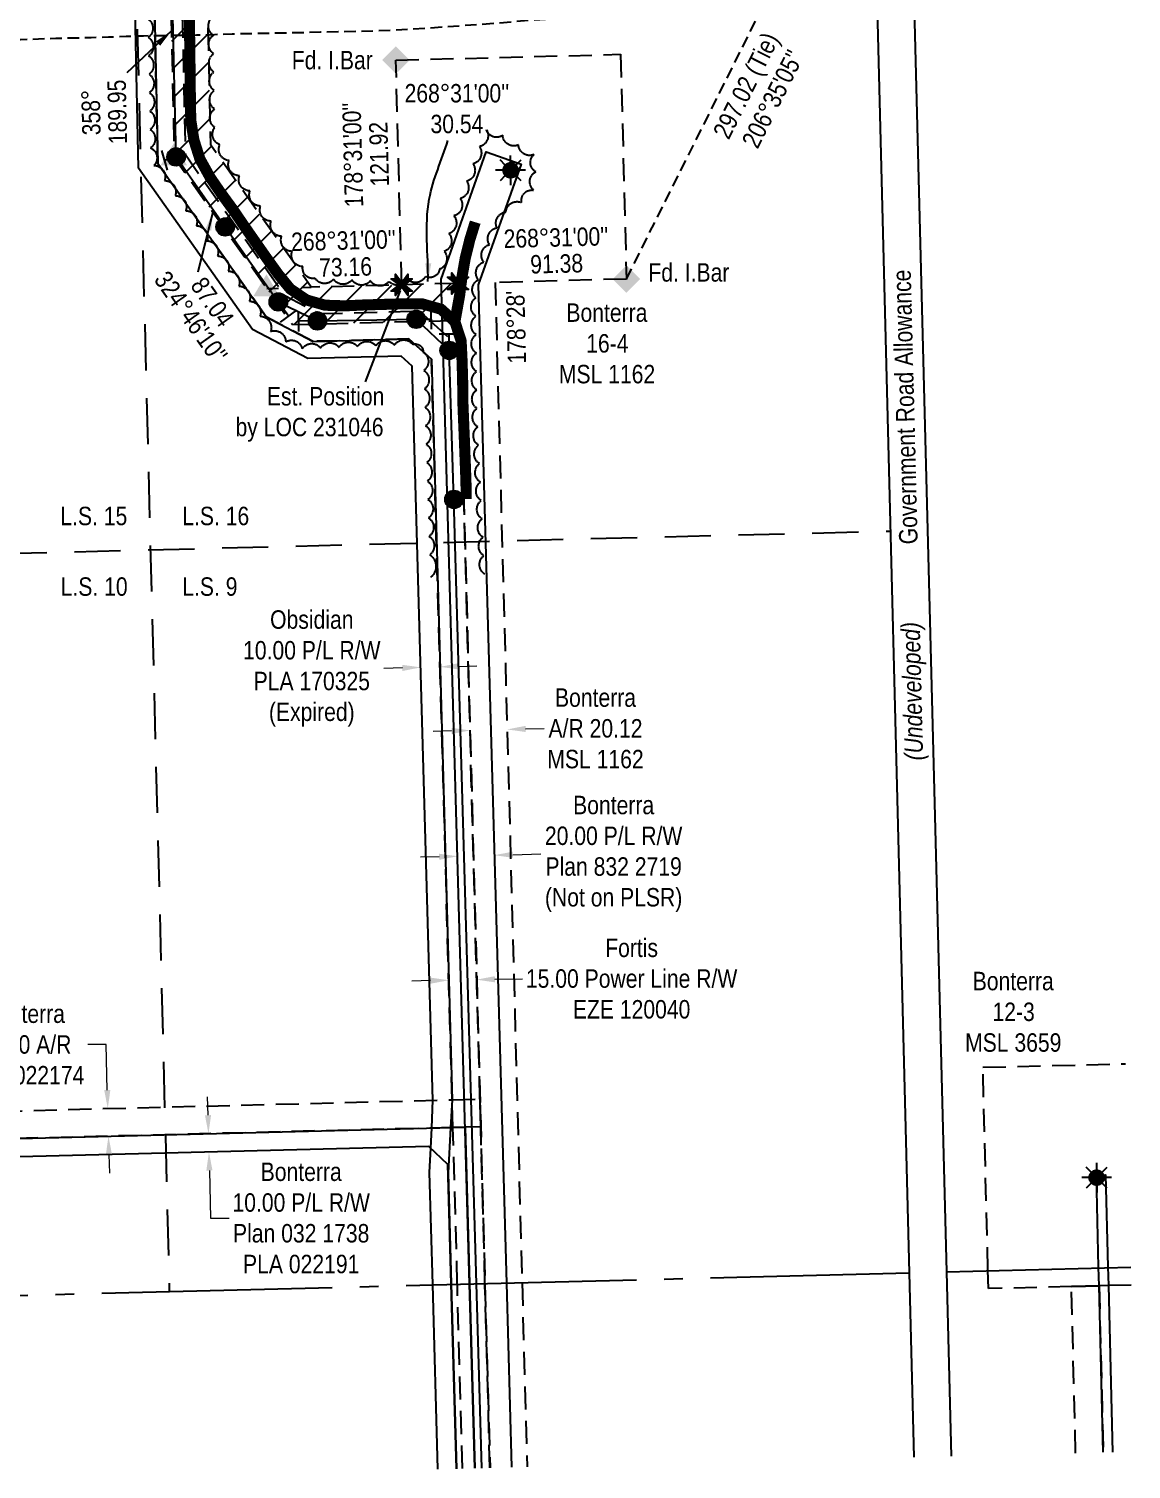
# Model space of a CAD drawing. Extents: x 613550 to 618856, y 5904232 to 5907791.
# Drawn here: x 616512 to 617109, y 5905540 to 5906321 of the extents above; entities that cross this region are included whole.
import ezdxf
from ezdxf.enums import TextEntityAlignment as Align

# ---------------------------------------------------------------- set-up
doc = ezdxf.new("R2010")
doc.units = 0
doc.header["$LTSCALE"] = 5
doc.header["$PDSIZE"] = 0.5
for name, pattern in [('0', [1, 1, 0]), ('DASHED1', [0.375, 0.25, -0.125]), ('foc-ACCESSROAD', [3.75, 2.5, -1.25]), ('foc-DOT', [1, 0.2, -0.8]), ('foc-FLOWLINE', [3.75, 2.5, -1.25]), ('foc-LSD', [8, 5, -3]), ('foc-QUARTERLINE', [33, 25, -3, 2, -3]), ('foc-TIELINE', [1.875, 1.25, -0.625]), ('foc-TRAV', [1.875, 1.25, -0.625]), ('POWERLINE5', [7.8, 2.4, -0.6, 0.6, -0.6, 0.6, -0.6, 2.4])]:
    doc.linetypes.add(name, pattern=pattern)
doc.layers.get('Defpoints').update_dxf_attribs({"color": 9})
for name, color, linetype in [('AS-POWER', 104, 'foc-POWER'), ('AS-POWER-EXISTING', 72, 'POWERLINE5'), ('AS-ROADS', 254, 'Continuous'), ('C-AR', 13, 'foc-ACCESSROAD'), ('C-RW', 13, 'Continuous'), ('DETAIL-HZ-Existing', 8, 'foc-DOT'), ('F-AR', 190, 'foc-ACCESSROAD'), ('F-EZE', 190, 'foc-FLOWLINE'), ('F-RW', 190, 'Continuous'), ('F-WS', 190, 'foc-ACCESSROAD'), ('F-WS-S', 190, 'Continuous'), ('L-BD', 7, 'Continuous'), ('L-MON', 1, 'Continuous'), ('L-ROAD-T', 7, 'Continuous'), ('L-SEC', 7, 'Continuous'), ('L-SECQ', 8, 'foc-QUARTERLINE'), ('L-SECTION-LSD', 7, 'foc-LSD'), ('L-TIE', 7, 'foc-TIELINE'), ('locations_fde85a5f-37e9-4', 7, 'Continuous'), ('P-PROPOSED-EXISTING-H', 59, 'Continuous'), ('P-TRAV', 4, 'foc-TRAV'), ('T-BUSH', 110, '0')]:
    doc.layers.add(name, color=color, linetype=linetype)
for name, color, linetype, lineweight in [('C-RW-T', 13, 'Continuous', 9), ('F-AR-T', 190, 'Continuous', 9), ('F-EZE-T', 190, 'Continuous', 9), ('F-RW-T', 190, 'Continuous', 9), ('F-WS-T', 190, 'Continuous', 9), ('T-TEXT', 48, 'Continuous', 18)]:
    doc.layers.add(name, color=color, linetype=linetype, lineweight=lineweight)
doc.styles.add('100L', font='ARIALN.TTF', dxfattribs={"height": 11})
doc.styles.add('80CG', font='ARIALN.TTF', dxfattribs={"height": 10})
doc.styles.add('80L', font='ARIALN.TTF', dxfattribs={"height": 10})
doc.styles.add('80LS', font='ARIALNI.TTF', dxfattribs={"height": 10})
doc.styles.add('foc-LtypeFont', font='ARIALN.TTF', dxfattribs={"height": 7.35})
doc.linetypes.add('foc-POWER', pattern='A,6,-1,["P",foc-LtypeFont,S=0.2,R=0,X=-0.625,Y=-0.75],-1.24,4', length=12.24)
doc.dimstyles.new('Compass 5 000', dxfattribs={"dimscale": 5, "dimtxt": 9, "dimasz": 2, "dimexe": 0.2, "dimexo": 0.0625, "dimgap": 0.5, "dimtad": 0, "dimtih": 1, "dimtoh": 1, "dimzin": 0, "dimdsep": 46, "dimtxsty": '80CG', "dimcen": 0.1, "dimse1": 1, "dimse2": 1, "dimclrd": 256, "dimclrt": 256, "dimaunit": 1, "dimadec": 4, "dimazin": 0, "dimtfac": 0.06, "dimtofl": 0, "dimtmove": 0, "dimatfit": 1, "dimfxl": 0.2, "dimtolj": 1, "dimtzin": 0, "dimlwd": -1, "dimarcsym": 0})

# ---------------------------------------------------------------- blocks, each defined once
blk = doc.blocks.new('POWERPOLE')
h = blk.add_hatch(color=255)
edge = h.paths.add_edge_path()
edge.add_arc((0, 0), 0.96, 0, 360)
at = {"linetype": 'Continuous'}
for p, q in [((0.68, -0.68), (-0.68, 0.68)), ((-0.68, -0.68), (0.68, 0.68))]:
    blk.add_line(p, q, dxfattribs=at)
blk.add_circle((0, 0), 0.96, dxfattribs=at)
blk = doc.blocks.new('*U548')
at = {"layer": 'AS-POWER'}
blk.add_line((-0.31, 1.06), (0.31, -1.06), dxfattribs=at)
at = {"layer": 'AS-POWER', "flags": 128}
blk.add_lwpolyline([(1.26, 0.37), (0, 0)], dxfattribs=at)
blk = doc.blocks.new('*U544')
at = {"layer": 'AS-POWER'}
blk.add_line((-0.89, -0.64), (0.89, 0.64), dxfattribs=at)
at = {"layer": 'AS-POWER', "flags": 128}
blk.add_lwpolyline([(-1.12, 1.55), (0, 0)], dxfattribs=at)
blk = doc.blocks.new('*U545')
at = {"layer": 'AS-POWER'}
blk.add_line((-0.02, 1.1), (0.02, -1.1), dxfattribs=at)
at = {"layer": 'AS-POWER', "flags": 128}
blk.add_lwpolyline([(2.08, 0.04), (0, 0)], dxfattribs=at)
blk = doc.blocks.new('*U546')
at = {"layer": 'AS-POWER'}
blk.add_line((0.01, -1.1), (-0.01, 1.1), dxfattribs=at)
at = {"layer": 'AS-POWER', "flags": 128}
blk.add_lwpolyline([(-1.65, -0.02), (0, 0)], dxfattribs=at)
blk = doc.blocks.new('*U547')
at = {"layer": 'AS-POWER'}
blk.add_line((1.1, 0), (-1.1, 0), dxfattribs=at)
at = {"layer": 'AS-POWER', "flags": 128}
blk.add_lwpolyline([(0, -1.77), (0, 0)], dxfattribs=at)
blk = doc.blocks.new('STRIA')
blk.add_hatch(color=255).paths.add_polyline_path([(-0.04, 1.52), (-1.47, -0.87), (1.39, -0.87)])
blk = doc.blocks.new('STRIAA')
blk.add_blockref('STRIA', (0, 0))
blk = doc.blocks.new('STRIB')
at = {"color": 1}
blk.add_solid([(-1.12, -0.67), (-0.04, 1.13), (1.04, -0.67)], dxfattribs=at)
blk = doc.blocks.new('STRIBB')
blk.add_blockref('STRIB', (0, 0))
blk = doc.blocks.new('STRICC')
for name in ['STRIAA', 'STRIBB']:
    blk.add_blockref(name, (0, 0))
blk = doc.blocks.new('fdspike')
blk.add_blockref('STRICC', (0, 0))
blk = doc.blocks.new('SMONA')
blk.add_hatch(color=255).paths.add_polyline_path([(0, -1.49), (1.49, 0), (0, 1.49), (-1.49, 0)])
blk = doc.blocks.new('SMONAA')
blk.add_blockref('SMONA', (0, 0))
blk = doc.blocks.new('SMONB')
at = {"color": 1}
blk.add_solid([(0, 1.2), (1.2, 0), (-1.2, 0), (0, -1.2)], dxfattribs=at)
blk = doc.blocks.new('SMONBB')
blk.add_blockref('SMONB', (0, 0))
blk = doc.blocks.new('SMONCC')
for name in ['SMONAA', 'SMONBB']:
    blk.add_blockref(name, (0, 0))
blk = doc.blocks.new('FDIBAR')
blk.add_blockref('SMONCC', (0, 0))
blk = doc.blocks.new('TEMP')
h = blk.add_hatch(color=255)
h.dxf.hatch_style = 1
h.paths.add_polyline_path([(0, 0.25), (-0.67, 1.15), (-0.67, 0.67), (-1.15, 0.67), (-0.25, 0), (-1.15, -0.67), (-0.67, -0.67), (-0.67, -1.15), (0, -0.25), (0.67, -1.15), (0.67, -0.67), (1.15, -0.67), (0.25, 0), (1.15, 0.67), (0.67, 0.67), (0.67, 1.15)])
h.paths.add_polyline_path([(0.57, 0.85), (0.57, 0.57), (0.85, 0.57), (0.08, 0), (0.85, -0.57), (0.57, -0.57), (0.57, -0.85), (0, -0.08), (-0.57, -0.85), (-0.57, -0.57), (-0.85, -0.57), (-0.08, 0), (-0.85, 0.57), (-0.57, 0.57), (-0.57, 0.85), (0, 0.08)], flags=16)
h = blk.add_hatch(color=1)
h.dxf.hatch_style = 1
h.paths.add_polyline_path([(0, 0.08), (-0.57, 0.85), (-0.57, 0.57), (-0.85, 0.57), (-0.08, 0), (-0.85, -0.57), (-0.57, -0.57), (-0.57, -0.85), (0, -0.08), (0.57, -0.85), (0.57, -0.57), (0.85, -0.57), (0.08, 0), (0.85, 0.57), (0.57, 0.57), (0.57, 0.85)])
at = {"color": 1}
for p, q in [((-0.08, 0), (0.08, 0)), ((0, 0.08), (0, -0.08))]:
    blk.add_line(p, q, dxfattribs=at)
at = {"color": 255, "flags": 128}
blk.add_lwpolyline([(-0.25, 0), (-1.15, 0.67), (-0.67, 0.67), (-0.67, 1.15), (0, 0.25), (0.67, 1.15), (0.67, 0.67), (1.15, 0.67), (0.25, 0), (1.15, -0.67), (0.67, -0.67), (0.67, -1.15), (0, -0.25), (-0.67, -1.15), (-0.67, -0.67), (-1.15, -0.67)], close=True, dxfattribs=at)
at = {"color": 1, "flags": 128}
blk.add_lwpolyline([(-0.08, 0), (-0.85, 0.57), (-0.57, 0.57), (-0.57, 0.85), (0, 0.08), (0.57, 0.85), (0.57, 0.57), (0.85, 0.57), (0.08, 0), (0.85, -0.57), (0.57, -0.57), (0.57, -0.85), (0, -0.08), (-0.57, -0.85), (-0.57, -0.57), (-0.85, -0.57)], close=True, dxfattribs=at)
blk = doc.blocks.new('label_road_undeveloped')
at = {"layer": 'L-ROAD-T', "style": '80L'}
blk.add_text('Government Road Allowance', height=10, dxfattribs=at).set_placement((0, 0), align=Align.MIDDLE_CENTER)
at = {"layer": 'T-TEXT', "style": '80LS'}
blk.add_text('(Undeveloped)', height=10, dxfattribs=at).set_placement((-154.19, 0), align=Align.MIDDLE_CENTER)
blk = doc.blocks.new('*D433')
at = {"layer": 'Defpoints', "color": 0, "transparency": 16777216}
for p in [(616521.46, 5905735.08), (616521.84, 5905720.09), (616554.69, 5905720.92)]:
    blk.add_point(p, dxfattribs=at)
at = {"layer": 'F-AR-T', "transparency": 16777216}
for p, q in [((616553.43, 5905770.57), (616543.43, 5905770.57)), ((616554.06, 5905745.91), (616553.43, 5905770.57)), ((616554.94, 5905710.92), (616555.19, 5905700.92))]:
    blk.add_line(p, q, dxfattribs=at)
for points in [[(616555.72, 5905745.95), (616552.39, 5905745.87), (616554.31, 5905735.92)], [(616556.61, 5905710.96), (616553.28, 5905710.88), (616554.69, 5905720.92)]]:
    blk.add_solid(points, dxfattribs=at)
at = {"layer": 'F-AR-T', "transparency": 16777216, "insert": (616509.14, 5905770.57), "char_height": 10, "attachment_point": 5, "style": '80CG'}
blk.add_mtext('\\A1;Bonterra\\P15.00 A/R\\PLOC 022174 ', dxfattribs=at)
blk = doc.blocks.new('*D434')
at = {"layer": 'Defpoints', "color": 0, "transparency": 16777216}
for p in [(616608.9, 5905722.29), (616650.95, 5905723.35), (616651.2, 5905713.37)]:
    blk.add_point(p, dxfattribs=at)
at = {"layer": 'F-RW-T', "transparency": 16777216}
for p, q in [((616608.65, 5905732.29), (616608.39, 5905742.28)), ((616609.41, 5905702.3), (616610.06, 5905676.55)), ((616610.06, 5905676.55), (616620.06, 5905676.55))]:
    blk.add_line(p, q, dxfattribs=at)
for points in [[(616610.31, 5905732.33), (616606.98, 5905732.24), (616608.9, 5905722.29)], [(616611.07, 5905702.35), (616607.74, 5905702.26), (616609.15, 5905712.3)]]:
    blk.add_solid(points, dxfattribs=at)
at = {"layer": 'F-RW-T', "transparency": 16777216, "insert": (616659.14, 5905676.55), "char_height": 10, "attachment_point": 5, "style": '80CG'}
blk.add_mtext('\\A1;Bonterra\\P10.00 P/L R/W\\PPlan 032 1738\\PPLA 022191', dxfattribs=at)
blk = doc.blocks.new('GAS')
h = blk.add_hatch(color=255)
h.dxf.hatch_style = 1
edge = h.paths.add_edge_path()
edge.add_arc((0, 0), 0.9, 0, 360)
for p, q in [((0, 0.81), (0, 1.62)), ((-0.81, 0), (-1.62, 0)), ((-0.57, 0.57), (-1.14, 1.14)), ((0.57, 0.57), (1.14, 1.14)), ((1.62, 0), (0.81, 0)), ((-0.57, -0.57), (-1.14, -1.14)), ((0, -0.81), (0, -1.62)), ((1.14, -1.14), (0.57, -0.57))]:
    blk.add_line(p, q)
blk.add_circle((0, 0), 0.8)
blk = doc.blocks.new('*D435')
at = {"layer": 'Defpoints', "color": 0, "transparency": 16777216}
for p in [(616750.35, 5905952.51), (616770.46, 5905953.05), (616750.67, 5905940.9)]:
    blk.add_point(p, dxfattribs=at)
at = {"layer": 'F-AR-T', "transparency": 16777216}
for p, q in [((616740.67, 5905940.63), (616730.67, 5905940.36)), ((616780.77, 5905941.71), (616790.76, 5905941.97))]:
    blk.add_line(p, q, dxfattribs=at)
for points in [[(616740.62, 5905942.29), (616740.71, 5905938.96), (616750.67, 5905940.9)], [(616780.72, 5905943.37), (616780.81, 5905940.04), (616770.77, 5905941.44)]]:
    blk.add_solid(points, dxfattribs=at)
at = {"layer": 'F-AR-T', "transparency": 16777216, "insert": (616818.65, 5905941.97), "char_height": 10, "attachment_point": 5, "style": '80CG'}
blk.add_mtext('\\A1;Bonterra\\PA/R 20.12\\PMSL 1162', dxfattribs=at)
blk = doc.blocks.new('*D439')
at = {"layer": 'Defpoints', "color": 0, "transparency": 16777216}
for p in [(616763.6, 5905881.92), (616743.64, 5905881.35), (616763.85, 5905873.24)]:
    blk.add_point(p, dxfattribs=at)
at = {"layer": 'F-RW-T', "transparency": 16777216}
for p, q in [((616733.89, 5905872.39), (616723.89, 5905872.11)), ((616773.84, 5905873.52), (616788.94, 5905873.95))]:
    blk.add_line(p, q, dxfattribs=at)
for points in [[(616733.84, 5905874.06), (616733.94, 5905870.73), (616743.89, 5905872.68)], [(616773.8, 5905875.19), (616773.89, 5905871.85), (616763.85, 5905873.24)]]:
    blk.add_solid(points, dxfattribs=at)
at = {"layer": 'F-RW-T', "transparency": 16777216, "insert": (616828.48, 5905873.95), "char_height": 10, "attachment_point": 5, "style": '80CG'}
blk.add_mtext('\\A1;Bonterra\\P20.00 P/L R/W\\PPlan 832 2719\\P(Not on PLSR)', dxfattribs=at)
blk = doc.blocks.new('*D440')
at = {"layer": 'C-RW-T', "transparency": 16777216}
for p, q in [((616744.37, 5905975.64), (616754.37, 5905975.92)), ((616713.97, 5905974.79), (616703.97, 5905974.51))]:
    blk.add_line(p, q, dxfattribs=at)
for points in [[(616713.92, 5905976.46), (616714.02, 5905973.12), (616723.97, 5905975.07)], [(616744.32, 5905977.31), (616744.42, 5905973.98), (616734.37, 5905975.36)]]:
    blk.add_solid(points, dxfattribs=at)
at = {"layer": 'Defpoints', "color": 0, "transparency": 16777216}
for p in [(616734.37, 5905975.36), (616727.78, 5905839.12), (616738.19, 5905839.42)]:
    blk.add_point(p, dxfattribs=at)
at = {"layer": 'C-RW-T', "transparency": 16777216, "insert": (616664.89, 5905974.51), "char_height": 10, "attachment_point": 5, "style": '80CG'}
blk.add_mtext('\\A1;Obsidian\\P10.00 P/L R/W\\PPLA 170325\\P(Expired)', dxfattribs=at)
blk = doc.blocks.new('*D443')
at = {"layer": 'Defpoints', "color": 0, "transparency": 16777216}
for p in [(616738.84, 5905819.59), (616753.82, 5905819.91), (616739.14, 5905805.45)]:
    blk.add_point(p, dxfattribs=at)
at = {"layer": 'F-EZE-T', "transparency": 16777216}
for p, q in [((616729.14, 5905805.23), (616719.15, 5905805.02)), ((616764.12, 5905805.99), (616779.07, 5905806.31))]:
    blk.add_line(p, q, dxfattribs=at)
for points in [[(616729.11, 5905806.9), (616729.18, 5905803.56), (616739.14, 5905805.45)], [(616764.08, 5905807.65), (616764.16, 5905804.32), (616754.12, 5905805.77)]]:
    blk.add_solid(points, dxfattribs=at)
at = {"layer": 'F-EZE-T', "transparency": 16777216, "insert": (616838.21, 5905806.31), "char_height": 10, "attachment_point": 5, "style": '80CG'}
blk.add_mtext('\\A1;Fortis\\P15.00 Power Line R/W\\PEZE 120040 ', dxfattribs=at)

msp = doc.modelspace()

# ---------------------------------------------------------------- hatches: boundary and pattern name
at = {"layer": 'P-PROPOSED-EXISTING-H'}
h = msp.add_hatch(dxfattribs=at)
h.set_pattern_fill('ANSI31', color=256, scale=3.5, style=0)
h.paths.add_polyline_path([(616744.142, 5906183.255), (616664.547, 5906181.193), (616610.175, 5906258.184), (616601.788, 5906646.079), (616718.173, 5906741.297), (616705.502, 5906756.762), (616581.589, 5906655.385), (616590.319, 5906251.642), (616654.381, 5906160.931), (616744.68, 5906163.269)])

# ---------------------------------------------------------------- linework, layer by layer
at = {"layer": 'AS-POWER', "flags": 128}
for points in [[(616591.306, 5906251.811), (616589.548, 5906327.912), (616588.056, 5906404.327), (616586.574, 5906480.714), (616584.764, 5906556.789), (616583.111, 5906633.183), (616602.27, 5906649.109), (616614.005, 5906658.848), (616665.011, 5906700.497), (616716.047, 5906742.11)], [(616591.306, 5906251.811), (616617.927, 5906213.872), (616646.751, 5906173.216), (616667.946, 5906162.95), (616721.447, 5906163.801), (616739.345, 5906146.947)], [(616757.046, 5905540.976), (616741.951, 5906066.115), (616739.345, 5906146.947)]]:
    msp.add_lwpolyline(points, dxfattribs=at)
at = {"layer": 'AS-ROADS', "const_width": 5.998, "flags": 128}
for points in [[(616748.614, 5906066.292), (616748.416, 5906076.614), (616748.011, 5906087.4), (616747.617, 5906097.643), (616747.183, 5906108.281), (616746.751, 5906119.294), (616746.654, 5906130.394), (616746.332, 5906141.342), (616745.823, 5906152.087), (616742.445, 5906162.51), (616734.922, 5906169.266), (616724.694, 5906172.17), (616714.351, 5906172.189), (616703.508, 5906171.864), (616693.15, 5906171.568), (616682.719, 5906171.081), (616672.117, 5906171.424), (616662.165, 5906174.231), (616653.255, 5906180.223), (616646.54, 5906188.423), (616640.462, 5906196.893), (616634.524, 5906205.374), (616628.09, 5906214.586), (616622.062, 5906223.427), (616615.454, 5906232.481), (616609.75, 5906240.777), (616604.258, 5906250.675), (616601.008, 5906260.979), (616599.286, 5906271.863), (616599.115, 5906281.926), (616599.083, 5906283.321), (616598.719, 5906314.581), (616598.191, 5906345.606)], [(616753.463, 5906216.437), (616750.505, 5906206.847), (616748.017, 5906196.705), (616746.267, 5906186.664), (616744.947, 5906176.375), (616742.445, 5906162.51)]]:
    msp.add_lwpolyline(points, dxfattribs=at)
at = {"layer": 'C-AR', "flags": 128}
msp.add_lwpolyline([(616744.142, 5906183.255), (616664.547, 5906181.193), (616610.175, 5906258.184), (616601.788, 5906646.079), (616718.173, 5906741.297), (616705.502, 5906756.762), (616581.589, 5906655.385), (616590.319, 5906251.642), (616654.381, 5906160.931), (616744.68, 5906163.269)], close=True, dxfattribs=at)
at = {"layer": 'C-RW'}
for points in [[(616733.287, 5905540.373), (616730.468, 5905640.565), (616728.759, 5905701.312), (616729.361, 5905714.355), (616729.868, 5905725.353), (616730.566, 5905740.4), (616719.336, 5906138.394), (616713.328, 5906143.836), (616662.746, 5906142.533), (616632.828, 5906158.231), (616570.985, 5906245.764), (616566.735, 5906440.689)], [(616577.298, 5906440.962), (616581.47, 5906248.225), (616640.128, 5906165.172), (616665.601, 5906151.802), (616717.561, 5906153.132), (616729.695, 5906142.14), (616740.96, 5905740.642), (616740.119, 5905725.613), (616738.742, 5905700.988), (616740.443, 5905640.821), (616743.261, 5905540.626)]]:
    msp.add_lwpolyline(points, dxfattribs=at)
at = {"layer": 'DETAIL-HZ-Existing', "linetype": 'DASHED1', "ltscale": 5, "flags": 128}
msp.add_lwpolyline([(617091.43, 5906331.762), (617090.106, 5906331.779), (617080.772, 5906331.808), (617071.448, 5906331.857), (617061.956, 5906331.802), (617052.47, 5906331.537), (617042.982, 5906331.332), (617033.274, 5906331.151), (617023.628, 5906330.872), (617014.186, 5906330.418), (617004.695, 5906329.923), (616995.203, 5906329.488), (616994.504, 5906329.45), (616985.67, 5906329.111), (616976.173, 5906328.876), (616972.573, 5906328.797), (616966.446, 5906328.635), (616956.991, 5906328.301), (616947.325, 5906328.021), (616937.756, 5906327.864), (616928.263, 5906327.869), (616918.774, 5906328.114), (616909.13, 5906328.545), (616899.406, 5906328.995), (616889.928, 5906329.2), (616880.426, 5906329.185), (616870.945, 5906329.1), (616861.404, 5906329.003), (616851.895, 5906328.848), (616842.349, 5906328.571), (616832.614, 5906328.25), (616823.111, 5906327.855), (616813.39, 5906327.354), (616803.91, 5906326.839), (616794.418, 5906326.413), (616784.698, 5906325.903), (616775.274, 5906325.139), (616765.81, 5906324.354), (616756.116, 5906323.584), (616746.411, 5906322.883), (616736.944, 5906322.229), (616727.238, 5906321.528), (616717.71, 5906320.942), (616707.999, 5906320.461), (616698.265, 5906320.07), (616688.739, 5906319.814), (616679.191, 5906319.617), (616669.553, 5906319.409), (616660.096, 5906319.174), (616650.598, 5906318.969), (616641.1, 5906318.793), (616631.381, 5906318.623), (616621.713, 5906318.403), (616612.189, 5906318.067), (616602.463, 5906317.766), (616592.994, 5906317.602), (616583.283, 5906317.521), (616573.734, 5906317.364), (616570.785, 5906317.291), (616564.258, 5906317.1), (616554.794, 5906316.725), (616545.289, 5906316.41), (616535.771, 5906316.214), (616526.164, 5906315.976), (616516.709, 5906315.672), (616507.064, 5906315.343), (616497.35, 5906314.992), (616487.846, 5906314.626), (616478.352, 5906314.251), (616468.636, 5906313.99), (616459.185, 5906313.886), (616449.485, 5906313.766), (616439.757, 5906313.595), (616430.228, 5906313.399), (616420.75, 5906313.214), (616411.052, 5906313.004), (616401.566, 5906312.759), (616392.078, 5906312.524), (616382.547, 5906312.458), (616373.064, 5906312.473), (616363.499, 5906312.536), (616354.012, 5906312.701), (616344.485, 5906312.885), (616335.012, 5906312.87), (616325.543, 5906312.716), (616316.016, 5906312.49), (616306.46, 5906312.213), (616301.881, 5906312.109), (616284.895, 5906311.739)], dxfattribs=at)
at = {"layer": 'F-AR'}
msp.add_lwpolyline([(616741.38, 5905725.645), (616442.225, 5905718.069), (616441.701, 5905718.071), (616441.321, 5905733.054), (616476.687, 5905733.95), (616740.96, 5905740.642), (616756.045, 5905741.025), (616756.448, 5905726.027), (616748.043, 5905725.814), (616741.38, 5905725.645)], close=True, dxfattribs=at)
msp.add_lwpolyline([(617078.855, 5905549.136), (617076.597, 5905639.388), (617084.201, 5905639.578), (617091.595, 5905639.763), (617093.847, 5905549.516)], dxfattribs=at)
at = {"layer": 'F-RW', "flags": 128}
msp.add_lwpolyline([(616753.23, 5905540.879), (616750.414, 5905640.803), (616735.031, 5906185.627), (616759.478, 5906254.615), (616778.329, 5906247.93), (616755.127, 5906182.456), (616770.39, 5905641.31), (616773.209, 5905541.385)], dxfattribs=at)
at = {"layer": 'F-RW'}
for points in [[(616743.254, 5905540.626), (616740.434, 5905640.821), (616738.612, 5905705.583), (616728.344, 5905715.319), (616441.991, 5905708.068), (616381.206, 5905712.031), (616381.853, 5905722.004), (616441.701, 5905718.071), (616442.225, 5905718.069), (616741.38, 5905725.645), (616748.043, 5905725.814), (616750.406, 5905641.078), (616753.23, 5905540.879)], [(617093.847, 5905549.516), (617091.595, 5905639.763), (617091.343, 5905649.865), (617090.093, 5905699.756), (617095.09, 5905699.881), (617096.341, 5905649.994), (617096.593, 5905639.888), (617098.849, 5905549.643)]]:
    msp.add_lwpolyline(points, dxfattribs=at)
at = {"layer": 'F-WS'}
for points in [[(616761.426, 5905541.087), (616758.736, 5905641.014), (616756.448, 5905726.027), (616756.045, 5905741.025), (616745.164, 5906145.306), (616745.065, 5906148.959), (616744.68, 5906163.269), (616744.142, 5906183.255), (616713.624, 5906182.464), (616710.469, 5906304.291), (616832.26, 5906307.445), (616835.415, 5906185.618), (616764.249, 5906183.751), (616778.842, 5905641.524), (616781.532, 5905541.597)], [(617108.973, 5905640.198), (617096.593, 5905639.888), (617091.595, 5905639.763), (617084.201, 5905639.578), (617076.597, 5905639.388), (617031.602, 5905638.262), (617031.35, 5905648.322), (617028.599, 5905758.248), (617105.929, 5905760.184)]]:
    msp.add_lwpolyline(points, dxfattribs=at)
at = {"layer": 'L-SEC'}
for p, q in [((616968.29, 5906451.142), (616988.693, 5905646.845)), ((616988.393, 5906451.652), (617008.796, 5905647.355)), ((616988.693, 5905646.845), (616991.228, 5905546.914)), ((617008.796, 5905647.355), (617011.331, 5905547.423))]:
    msp.add_line(p, q, dxfattribs=at)
at = {"layer": 'L-SECQ'}
for p, q in [((617008.796, 5905647.355), (617108.727, 5905649.889)), ((616221.14, 5905627.382), (616988.693, 5905646.845))]:
    msp.add_line(p, q, dxfattribs=at)
at = {"layer": 'L-SECTION-LSD', "flags": 128}
for points in [[(616567.196, 5906440.996), (616587.671, 5905636.676)], [(616176.375, 5906028.679), (616978.491, 5906048.993)]]:
    msp.add_lwpolyline(points, dxfattribs=at)
at = {"layer": 'L-TIE'}
msp.add_line((616835.415, 5906185.618), (616968.29, 5906451.142), dxfattribs=at)
at = {"layer": 'locations_fde85a5f-37e9-4'}
for p in [(616772.616, 5906244.564), (617090.269, 5905698.426)]:
    msp.add_point(p, dxfattribs=at)
at = {"layer": 'P-TRAV', "flags": 128}
msp.add_lwpolyline([(616640.511, 5906180.571), (616664.547, 5906181.193)], dxfattribs=at)
at = {"layer": 'T-BUSH', "flags": 128}
for points in [[(616555.065, 5906437.394, -0.5205671), (616565.057, 5906437.663, -0.5205671), (616573.784, 5906436.604, -0.5205671), (616573.991, 5906426.61, -0.5205671), (616574.198, 5906416.616, -0.5205671), (616574.405, 5906406.621, -0.5205671), (616574.612, 5906396.627, -0.5205671), (616574.82, 5906386.633, -0.5205671), (616575.027, 5906376.639, -0.5205671), (616575.234, 5906366.645, -0.5205671), (616575.441, 5906356.651, -0.5205671), (616575.648, 5906346.656, -0.5205671), (616575.855, 5906336.662, -0.5205671), (616576.063, 5906326.668, -0.5205671), (616576.27, 5906316.674, -0.5205671), (616576.477, 5906306.68, -0.5205671), (616576.684, 5906296.685, -0.5205671), (616576.891, 5906286.691, -0.5205671), (616577.098, 5906276.697, -0.5205671), (616577.306, 5906266.703, -0.5205671), (616577.513, 5906256.709, -0.5205671), (616579.336, 5906247.19, -0.5205671), (616585.087, 5906239.014, -0.5205671), (616590.838, 5906230.837, -0.5205671), (616596.589, 5906222.661, -0.5205671), (616602.34, 5906214.485, -0.5205671), (616608.091, 5906206.308, -0.5205671), (616613.842, 5906198.132, -0.5205671), (616619.593, 5906189.956, -0.5205671), (616625.344, 5906181.779, -0.5205671), (616631.095, 5906173.603, -0.5205671), (616636.846, 5906165.427, -0.5205671), (616642.597, 5906157.25, -0.5205671), (616650.771, 5906151.548, -0.5205671), (616659.67, 5906147.821, -0.5205671), (616669.658, 5906148.219, -0.5205671), (616679.647, 5906148.616, -0.5205671), (616689.635, 5906149.013, -0.5205671), (616699.624, 5906149.41, -0.5205671), (616709.612, 5906149.807, -0.5205671), (616719.601, 5906150.204, -0.5205671), (616725.328, 5906146.025, -0.5205671), (616725.642, 5906136.033, -0.5205671), (616725.957, 5906126.042, -0.5205671), (616726.272, 5906116.051, -0.5205671), (616726.587, 5906106.059, -0.5205671), (616726.902, 5906096.068, -0.5205671), (616727.217, 5906086.076, -0.5205671), (616727.532, 5906076.085, -0.5205671), (616727.847, 5906066.094, -0.5205671), (616728.161, 5906056.102, -0.5205671), (616728.476, 5906046.111, -0.5205671), (616728.791, 5906036.119, -0.5205671), (616729.179, 5906023.825, -0.5205671)], [(616758.644, 5906025.624, -0.5205671), (616758.168, 5906035.609, -0.5205671), (616757.691, 5906045.594, -0.5205671), (616757.215, 5906055.579, -0.5205671), (616756.738, 5906065.564, -0.5205671), (616756.261, 5906075.549, -0.5205671), (616755.785, 5906085.534, -0.5205671), (616755.308, 5906095.519, -0.5205671), (616754.831, 5906105.504, -0.5205671), (616754.365, 5906115.489, -0.5205671), (616754.267, 5906125.485, -0.5205671), (616754.168, 5906135.481, -0.5205671), (616754.069, 5906145.477, -0.5205671), (616753.971, 5906155.472, -0.5205671), (616753.872, 5906165.468, -0.5205671), (616753.773, 5906175.464, -0.5205671), (616755.159, 5906185.246, -0.5205671), (616758.075, 5906194.808, -0.5205671), (616761.128, 5906204.318, -0.5205671), (616765.257, 5906213.422, -0.5205671), (616770.053, 5906221.922, -0.5205671), (616778.623, 5906227.066, -0.5205671), (616785.097, 5906233.849, -0.5205671), (616786.254, 5906243.778, -0.5205671), (616785.417, 5906253.133, -0.5205671), (616776.88, 5906258.333, -0.5205671), (616768.343, 5906263.533, -0.5205671), (616759.503, 5906266.577, -0.5205671), (616755.691, 5906257.408, -0.5205671), (616752.247, 5906248.024, -0.5205671), (616748.803, 5906238.639, -0.5205671), (616745.358, 5906229.255, -0.5205671), (616741.914, 5906219.871, -0.5205671), (616739.198, 5906210.258, -0.5205671), (616736.655, 5906200.59, -0.5205671), (616734.113, 5906190.923, -0.5205671), (616726.444, 5906187.027, -0.5205671), (616716.544, 5906185.643, -0.5205671), (616706.643, 5906184.276, -0.5205671), (616696.656, 5906184.708, -0.5205671), (616686.669, 5906185.141, -0.5205671), (616676.682, 5906185.573, -0.5205671), (616666.695, 5906186.006, -0.5205671), (616659.984, 5906192.4, -0.5205671), (616654.264, 5906200.598, -0.5205671), (616648.544, 5906208.796, -0.5205671), (616642.824, 5906216.994, -0.5205671), (616637.104, 5906225.192, -0.5205671), (616631.384, 5906233.39, -0.5205671), (616625.664, 5906241.588, -0.5205671), (616620.034, 5906249.844, -0.5205671), (616615.064, 5906258.517, -0.5205671), (616612.368, 5906267.815, -0.5205671), (616612.201, 5906277.81, -0.5205671), (616612.034, 5906287.805, -0.5205671), (616611.868, 5906297.8, -0.5205671), (616611.701, 5906307.795, -0.5205671), (616611.534, 5906317.79, -0.5205671), (616611.367, 5906327.785, -0.5205671), (616611.201, 5906337.78, -0.5205671), (616611.034, 5906347.775, -0.5205671), (616610.867, 5906357.77, -0.5205671), (616610.701, 5906367.765, -0.5205671), (616610.534, 5906377.76, -0.5205671), (616610.367, 5906387.755, -0.5205671), (616610.2, 5906397.75, -0.5205671), (616610.034, 5906407.745, -0.5205671), (616609.867, 5906417.74, -0.5205671), (616609.7, 5906427.735, -0.5205671), (616609.534, 5906437.73, -0.5205671), (616618.246, 5906439.121, -0.1647758), (616618.969, 5906442.131, -0.1647758)]]:
    msp.add_lwpolyline(points, format="xyb", dxfattribs=at)

# ---------------------------------------------------------------- block references
at = {"layer": 'AS-POWER', "xscale": 4.999999999999986, "yscale": 4.999999999999986, "zscale": 4.999999999999986}
for name, p in [('*U548', (616585.008, 5906249.957)), ('*U544', (616652.354, 5906165.47)), ('*U545', (616657.562, 5906162.759)), ('*U546', (616729.695, 5906163.89)), ('*U547', (616739.349, 5906155.802))]:
    msp.add_blockref(name, p, dxfattribs=at)
at = {"layer": 'AS-POWER-EXISTING', "xscale": 4.999999999999986, "yscale": 4.999999999999986, "zscale": 4.999999999999986}
for p in [(616591.306, 5906251.811), (616617.927, 5906213.872), (616646.751, 5906173.216), (616667.946, 5906162.95), (616721.447, 5906163.801), (616739.345, 5906146.947), (616741.951, 5906066.115)]:
    msp.add_blockref('POWERPOLE', p, dxfattribs=at)
at = {"layer": 'F-WS-S'}
for p, xscale, yscale, zscale in [((616772.616, 5906244.564), 4.998171999999991, 4.998171999999991, 4.998171999999991), ((617090.269, 5905698.426), 4.999999999999993, 4.999999999999993, 4.999999999999993)]:
    msp.add_blockref('GAS', p, dxfattribs=dict(at, xscale=xscale, yscale=yscale, zscale=zscale))
at = {"layer": 'L-MON'}
for name, p, xscale, yscale, zscale in [('FDIBAR', (616710.469, 5906304.291), 4.999999999999986, 4.999999999999986, 4.999999999999986), ('fdspike', (616590.319, 5906251.642), 4.999999999999986, 4.999999999999986, 4.999999999999986), ('fdspike', (616640.511, 5906180.571), 4.999999999999986, 4.999999999999986, 4.999999999999986), ('TEMP', (616713.624, 5906182.464), 4.998171999999987, 4.998171999999987, 4.998171999999987), ('TEMP', (616744.142, 5906183.255), 4.998171999999987, 4.998171999999987, 4.998171999999987), ('FDIBAR', (616835.415, 5906185.618), 4.999999999999986, 4.999999999999986, 4.999999999999986)]:
    msp.add_blockref(name, p, dxfattribs=dict(at, xscale=xscale, yscale=yscale, zscale=zscale))
at = {"layer": 'L-MON', "xscale": 0.9996344, "yscale": 0.9996344, "zscale": 0.9996344, "rotation": 91.45907110047337}
msp.add_blockref('label_road_undeveloped', (616986.389, 5906116.227), dxfattribs=at)

# ---------------------------------------------------------------- texts
at = {"layer": 'F-WS-T', "char_height": 9.99634, "attachment_point": 1, "style": '80L'}
for s, insert in [('\\pi38.938;Bonterra\\P\\pi49.661;16-4\\P\\pi34.85;MSL 1162', (616763.951, 5906172.41)), ('\\pi38.938;Bonterra\\P\\pi49.65;12-3 \\P\\pi34.806;MSL 3659', (616984.152, 5905810.024))]:
    msp.add_mtext_dynamic_manual_height_columns(s, width=120.44576, gutter_width=50, heights=[0], dxfattribs=dict(at, insert=insert))
at = {"layer": 'L-BD', "style": '80L'}
for s, height, rotation, p in [('297.02 (Tie)', 9.99634, 63.4154, (616901.301, 5906289.986)), ("206°35'05''", 9.99634, 63.4154, (616914.71, 5906283.276)), ('189.95', 9.9963, 91.2387, (616559.442, 5906276.201)), ('358°', 9.9963, 91.2387, (616545.201, 5906275.893)), ("178°31'00''", 9.99634, 91.4833, (616687.076, 5906252.961)), ('121.92', 9.9963, 91.4833, (616701.316, 5906253.33)), ("268°31'00''", 9.99634, 1.4833, (616797.224, 5906208.17)), ('73.16', 9.9963, 1.4833, (616683.196, 5906192.169)), ('91.38', 9.9963, 1.4833, (616797.593, 5906193.93)), ("324°46'10''", 9.99634, 305.2306, (616599.43, 5906164.949)), ('87.04', 9.9963, 305.2306, (616611.065, 5906173.167)), ("178°28'", 9.9963, 91.4423, (616775.578, 5906159.544))]:
    msp.add_text(s, height=height, rotation=rotation, dxfattribs=at).set_placement(p, align=Align.MIDDLE)
at = {"layer": 'L-BD', "insert": (616743.552, 5906291.353), "char_height": 9.99634, "width": 50.63138, "attachment_point": 2, "style": '80L'}
msp.add_mtext("268°31'00'' 30.54", dxfattribs=at)
at = {"layer": 'L-BD', "insert": (616681.927, 5906211.512), "char_height": 9.99634, "width": 56.99799, "attachment_point": 2, "rotation": 1.4833, "style": '80L'}
msp.add_mtext("268°31'00''", dxfattribs=at)
at = {"layer": 'L-MON', "attachment_point": 1, "style": '80L'}
for s, width, insert, char_height in [('Fd. I.Bar', 44.19277, (616654.033, 5906309.315), 9.9963), ('Fd. I.Bar', 44.19277, (616847.305, 5906194.215), 9.9963), ('\\pi20.519;Est. Position\\P\\pi3.5198;by LOC 231046', 82.4677, (616620.048, 5906127.06), 9.99634)]:
    msp.add_mtext_dynamic_manual_height_columns(s, width=width, gutter_width=50, heights=[0], dxfattribs=dict(at, insert=insert, char_height=char_height))

# ---------------------------------------------------------------- dimensions: what is measured, and where the dimension line sits
at = {"layer": 'F-AR-T'}
for base, p1, p2, angle, text, picture, middle in [((616750.665, 5905940.895), (616770.458, 5905953.049), (616750.353, 5905952.508), 181.5417, 'Bonterra\\PA/R 20.12\\PMSL 1162', '*D435', (616818.645, 5905941.974)), ((616554.688, 5905720.917), (616521.462, 5905735.084), (616521.842, 5905720.085), 271.450655, 'Bonterra\\P15.00 A/R\\PLOC 022174 ', '*D433', (616509.14, 5905770.571))]:
    dim = msp.add_linear_dim(base=base, p1=p1, p2=p2, angle=angle, text=text, dimstyle='Compass 5 000', dxfattribs=at)
    dim.commit()
    dim.dimension.update_dxf_attribs({"geometry": picture, "text_midpoint": middle, "dimtype": 161})
at = {"layer": 'F-EZE-T'}
dim = msp.add_linear_dim(base=(616739.141, 5905805.447), p1=(616753.818, 5905819.912), p2=(616738.836, 5905819.589), angle=181.235856, text='Fortis\\P15.00 Power Line R/W\\PEZE 120040 ', dimstyle='Compass 5 000', dxfattribs=at)
dim.commit()
dim.dimension.update_dxf_attribs({"geometry": '*D443', "text_midpoint": (616838.214, 5905806.308), "dimtype": 161})
at = {"layer": 'F-RW-T'}
for base, p1, p2, angle, text, picture, middle in [((616763.848, 5905873.238), (616743.642, 5905881.354), (616763.603, 5905881.917), 1.615641, 'Bonterra\\P20.00 P/L R/W\\PPlan 832 2719\\P(Not on PLSR)', '*D439', (616828.476, 5905873.946)), ((616608.9, 5905722.29), (616651.198, 5905713.366), (616650.945, 5905723.355), 91.450655, 'Bonterra\\P10.00 P/L R/W\\PPlan 032 1738\\PPLA 022191', '*D434', (616659.145, 5905676.546))]:
    dim = msp.add_linear_dim(base=base, p1=p1, p2=p2, angle=angle, text=text, dimstyle='Compass 5 000', dxfattribs=at)
    dim.commit()
    dim.dimension.update_dxf_attribs({"geometry": picture, "text_midpoint": middle, "dimtype": 161})

# ---------------------------------------------------------------- leaders
at = {"layer": 'L-BD'}
for points in [[(616588.838, 5906320.154), (616564.7, 5906297.353)], [(616611.279, 5906221.964), (616603.037, 5906189.377)]]:
    msp.add_leader(points, dimstyle='Compass 5 000', dxfattribs=at)
at = {"layer": 'L-BD', "path_type": 1}
msp.add_leader([(616727.868, 5906184.198), (616728.557, 5906228.984), (616738.696, 5906260.652)], dimstyle='Compass 5 000', override={"dimgap": 0.5, "dimtad": 0}, dxfattribs=at)
at = {"layer": 'L-MON'}
msp.add_leader([(616712.819, 5906179.441), (616693.727, 5906129.964)], dimstyle='Compass 5 000', dxfattribs=at)

# ---------------------------------------------------------------- next in the draw order: texts
at = {"layer": 'L-SECTION-LSD', "attachment_point": 1, "style": '100L', "bg_fill": 3, "box_fill_scale": 1.5, "bg_fill_color": 256, "bg_fill_transparency": 0}
for s, width, insert, char_height in [('\\pi1.8586;L.S. 15', 36.85945, (616526.744, 5906062.159), 9.99634), ('L.S. 16', 36.94144, (616594.679, 5906062.159), 9.9963), ('\\pi2.0419;L.S. 10', 36.95405, (616526.744, 5906023.888), 9.99634), ('L.S. 9', 30.52728, (616594.679, 5906023.888), 9.9963)]:
    msp.add_mtext_dynamic_manual_height_columns(s, width=width, gutter_width=55, heights=[0], dxfattribs=dict(at, insert=insert, char_height=char_height))

# ---------------------------------------------------------------- next in the draw order: linework, layer by layer
at = {"layer": 'F-EZE'}
for points in [[(616746.568, 5905540.71), (616743.775, 5905640.261), (616743.757, 5905640.907), (616741.38, 5905725.645), (616740.96, 5905740.642), (616729.695, 5906142.139), (616717.561, 5906153.132), (616665.601, 5906151.802), (616640.128, 5906165.172), (616581.47, 5906248.225), (616577.298, 5906440.962)], [(616592.283, 5906441.349), (616596.356, 5906253.13), (616650.29, 5906176.768), (616669.115, 5906166.885), (616723.177, 5906168.27), (616729.238, 5906162.779), (616745.079, 5906148.437), (616745.165, 5906145.266), (616758.736, 5905641.014), (616758.746, 5905640.646), (616761.548, 5905541.09)]]:
    msp.add_lwpolyline(points, dxfattribs=at)

# ---------------------------------------------------------------- next in the draw order: dimensions: what is measured, and where the dimension line sits
at = {"layer": 'C-RW-T'}
dim = msp.add_linear_dim(base=(616734.374, 5905975.362), p1=(616727.78, 5905839.124), p2=(616738.188, 5905839.416), angle=1.607065, text='Obsidian\\P10.00 P/L R/W\\PPLA 170325\\P(Expired)', dimstyle='Compass 5 000', dxfattribs=at)
dim.commit()
dim.dimension.update_dxf_attribs({"geometry": '*D440', "text_midpoint": (616664.888, 5905974.509), "dimtype": 161})

doc.saveas('drawing.dxf')
